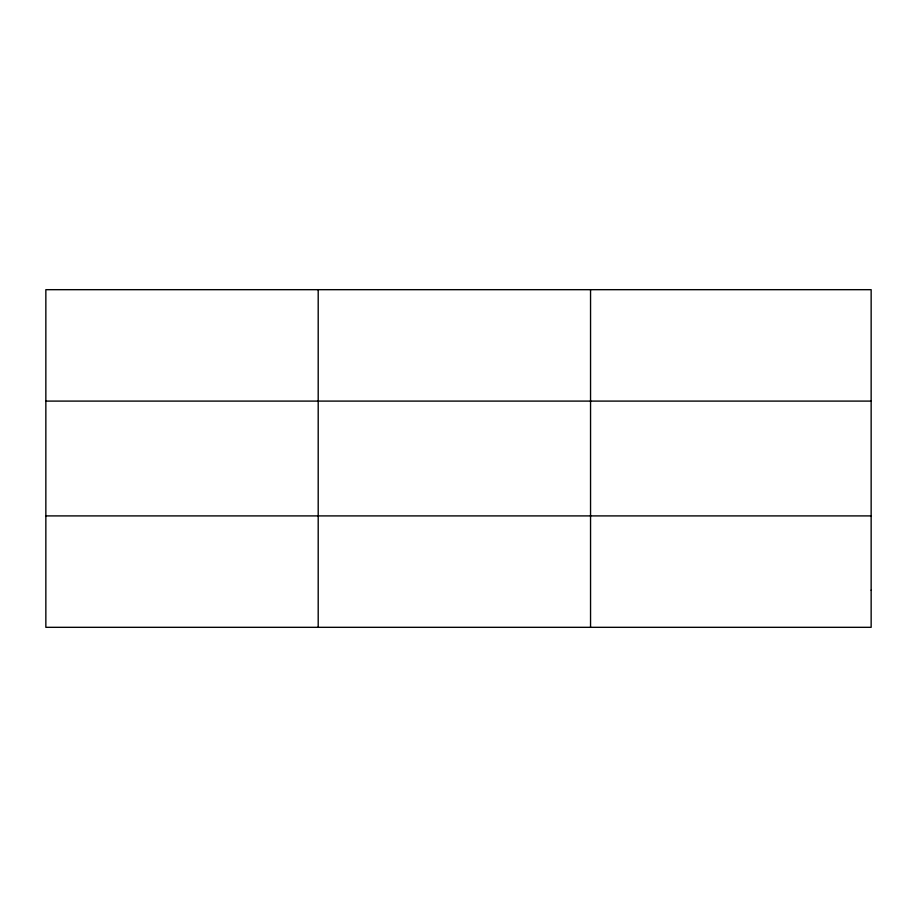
<?xml version="1.0" encoding="UTF-8"?>
<svg xmlns="http://www.w3.org/2000/svg" width="917" height="917" viewBox="0 0 917 917"><rect width="100%" height="100%" fill="white"/><g stroke="black" fill="none" stroke-linecap="round" stroke-linejoin="round"><path stroke-width="1.38" d="M318.199 627.32L318.199 289.68M590.548 627.32L590.548 289.68M45.85 401.096L871.15 401.096M45.85 515.904L871.15 515.904M871.15 590.181L871.15 627.32L45.85 627.32L45.85 289.68L871.15 289.68L871.15 590.181"/></g></svg>
